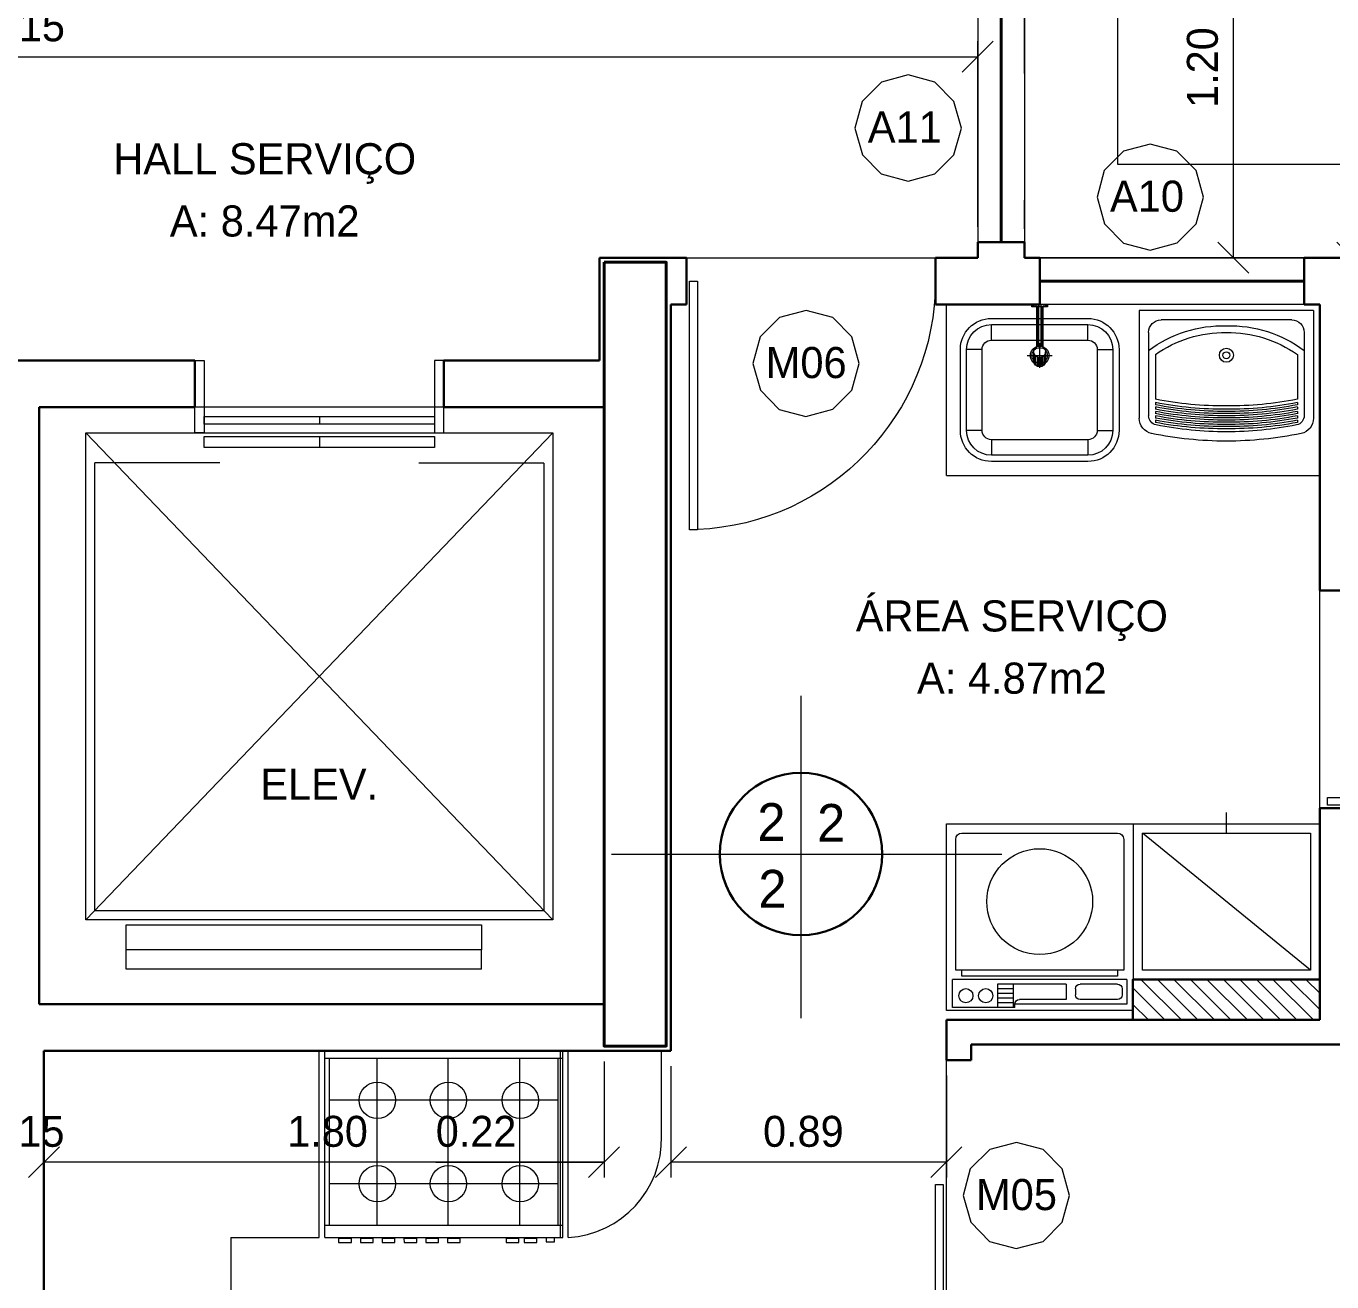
# Model space of a CAD drawing. Header units: metres. Extents: x 2.9 to 62.3, y 8 to 50.1.
# Drawn here: x 30.517 to 34.714, y 38.646 to 42.684 of the extents above; entities that cross this region are included whole.
import ezdxf
from ezdxf.enums import TextEntityAlignment as Align

# ---------------------------------------------------------------- set-up
doc = ezdxf.new("R2010")
doc.units = ezdxf.units.M
doc.header["$MEASUREMENT"] = 0
doc.linetypes.add('DGN Style 2', pattern=[1.016237, 0.609742, -0.406495])
doc.layers.get('Defpoints').update_dxf_attribs({"lineweight": 0})
for name, color, linetype, lineweight in [('00-EDIFICACOES TÉRREO', 7, 'Continuous', 0), ('34 - Mobiliário', 7, 'Continuous', 0), ('CORNIJAS_VAR NA PLANTA PTIPO 1', 7, 'Continuous', 0), ('Cotas', 13, 'Continuous', 0), ('Level 12', 7, 'Continuous', 0), ('Level 14', 7, 'Continuous', 0), ('Level 21-1', 7, 'Continuous', 0), ('Level 24-1', 7, 'Continuous', 0), ('Level 3', 7, 'Continuous', 0), ('Level 36', 7, 'Continuous', 0), ('Level 44', 7, 'Continuous', 0), ('Level 45', 7, 'Continuous', 0), ('Level 7', 7, 'Continuous', 0)]:
    doc.layers.add(name, color=color, linetype=linetype, lineweight=lineweight)
doc.styles.add('Style-INTL_ENGINEERING', font='INTL_ENGINEERING.shx')
doc.dimstyles.get("Standard").update_dxf_attribs({"dimtxt": 0.18, "dimasz": 0.18, "dimexe": 0.18, "dimexo": 0.0625, "dimgap": 0.09, "dimtad": 0, "dimtih": 1, "dimtoh": 1, "dimdec": 4, "dimzin": 1, "dimdsep": 46, "dimtxsty": 'Standard', "dimcen": 0, "dimadec": 0, "dimazin": 0, "dimtfac": 1, "dimtdec": 4, "dimtofl": 0, "dimtmove": 0, "dimatfit": 3, "dimfxl": 0, "dimtolj": 1, "dimtzin": 1, "dimarcsym": 0})

# ---------------------------------------------------------------- blocks, each defined once
blk = doc.blocks.new('_Oblique')
at = {"color": 0, "linetype": 'ByBlock', "lineweight": -2}
blk.add_line((0.5, 0.5), (-0.5, -0.5), dxfattribs=at)
blk = doc.blocks.new('*D311')
at = {"layer": 'Cotas', "color": 2, "linetype": 'Continuous', "lineweight": 0}
for p, q in [((33.7736, 46.7246), (34.8285, 46.7246)), ((34.779, 46.7246), (34.779, 41.9391)), ((33.7748, 41.9391), (34.8285, 41.9391))]:
    blk.add_line(p, q, dxfattribs=at)
at = {"layer": 'Defpoints'}
for p in [(33.7241, 46.7246), (34.779, 44.3318), (33.7253, 41.9391), (34.779, 41.9391)]:
    blk.add_point(p, dxfattribs=at)
at = {"layer": 'Cotas', "color": 2, "linetype": 'Continuous', "lineweight": 0, "xscale": 0.0995, "yscale": 0.0995, "zscale": 0.0995}
for p, rotation in [((34.779, 46.7246), 90), ((34.779, 41.9391), 270)]:
    blk.add_blockref('_Oblique', p, dxfattribs=dict(at, rotation=rotation))
at = {"layer": 'Cotas', "color": 2, "linetype": 'Continuous', "lineweight": 0, "style": 'Style-INTL_ENGINEERING'}
blk.add_text('4.79', height=0.0995, rotation=90, dxfattribs=at).set_placement((34.6797, 44.1897), align=Align.MIDDLE_LEFT)
blk = doc.blocks.new('*D555')
at = {"layer": 'Cotas', "color": 2, "linetype": 'Continuous', "lineweight": 0}
for p, q in [((33.7745, 43.139), (34.4462, 43.139)), ((34.3967, 43.139), (34.3967, 41.9391)), ((33.7748, 41.9391), (34.4462, 41.9391))]:
    blk.add_line(p, q, dxfattribs=at)
at = {"layer": 'Defpoints'}
for p in [(33.725, 43.139), (34.3967, 42.5391), (33.7253, 41.9391), (34.3967, 41.9391)]:
    blk.add_point(p, dxfattribs=at)
at = {"layer": 'Cotas', "color": 2, "linetype": 'Continuous', "lineweight": 0, "xscale": 0.0995, "yscale": 0.0995, "zscale": 0.0995}
for p, rotation in [((34.3967, 43.139), 90), ((34.3967, 41.9391), 270)]:
    blk.add_blockref('_Oblique', p, dxfattribs=dict(at, rotation=rotation))
at = {"layer": 'Cotas', "color": 2, "linetype": 'Continuous', "lineweight": 0, "style": 'Style-INTL_ENGINEERING'}
blk.add_text('1.20', height=0.0995, rotation=90, dxfattribs=at).set_placement((34.2974, 42.421), align=Align.MIDDLE_LEFT)
blk = doc.blocks.new('*D317')
at = {"layer": 'Cotas', "color": 2, "linetype": 'Continuous', "lineweight": 0}
for p, q in [((27.4235, 41.9886), (27.4235, 42.6349)), ((33.5753, 42.0385), (33.5753, 42.6349)), ((27.4235, 42.5854), (33.5753, 42.5854))]:
    blk.add_line(p, q, dxfattribs=at)
at = {"layer": 'Defpoints'}
for p in [(30.4994, 42.5854), (33.5753, 42.5854), (33.5753, 41.989), (27.4235, 41.9391)]:
    blk.add_point(p, dxfattribs=at)
at = {"layer": 'Cotas', "color": 2, "linetype": 'Continuous', "lineweight": 0, "xscale": 0.0995, "yscale": 0.0995, "zscale": 0.0995, "rotation": 180}
blk.add_blockref('_Oblique', (27.4235, 42.5854), dxfattribs=at)
at = {"layer": 'Cotas', "color": 2, "linetype": 'Continuous', "lineweight": 0, "xscale": 0.0995, "yscale": 0.0995, "zscale": 0.0995}
blk.add_blockref('_Oblique', (33.5753, 42.5854), dxfattribs=at)
at = {"layer": 'Cotas', "color": 2, "linetype": 'Continuous', "lineweight": 0, "style": 'Style-INTL_ENGINEERING'}
blk.add_text('6.15', height=0.0995, dxfattribs=at).set_placement((30.3829, 42.6847), align=Align.MIDDLE_LEFT)
blk = doc.blocks.new('*D577')
at = {"layer": 'Cotas', "color": 2, "linetype": 'Continuous', "lineweight": 0}
for p, q in [((30.5745, 39.3397), (30.5745, 37.5752)), ((30.4246, 37.4486), (30.4246, 37.6742)), ((30.3251, 37.6247), (30.4246, 37.6247)), ((30.6741, 37.6247), (30.5745, 37.6247))]:
    blk.add_line(p, q, dxfattribs=at)
at = {"layer": 'Defpoints'}
for p in [(30.5745, 39.3892), (30.4996, 37.6247), (30.5745, 37.6247), (30.4246, 37.3991)]:
    blk.add_point(p, dxfattribs=at)
at = {"layer": 'Cotas', "color": 2, "linetype": 'Continuous', "lineweight": 0, "xscale": 0.0995, "yscale": 0.0995, "zscale": 0.0995}
blk.add_blockref('_Oblique', (30.4246, 37.6247), dxfattribs=at)
at = {"layer": 'Cotas', "color": 2, "linetype": 'Continuous', "lineweight": 0, "xscale": 0.0995, "yscale": 0.0995, "zscale": 0.0995, "rotation": 180}
blk.add_blockref('_Oblique', (30.5745, 37.6247), dxfattribs=at)
at = {"layer": 'Cotas', "color": 2, "linetype": 'Continuous', "lineweight": 0, "style": 'Style-INTL_ENGINEERING'}
blk.add_text('0.15', height=0.0995, dxfattribs=at).set_placement((30.3815, 37.724), align=Align.MIDDLE_LEFT)
blk = doc.blocks.new('*D648')
at = {"layer": 'Cotas', "color": 2, "linetype": 'Continuous', "lineweight": 0}
for p, q in [((32.3745, 39.3551), (32.3745, 38.9817)), ((32.5895, 39.3397), (32.5895, 38.9817)), ((31.8338, 39.0312), (32.3745, 39.0312)), ((32.689, 39.0312), (32.5895, 39.0312))]:
    blk.add_line(p, q, dxfattribs=at)
at = {"layer": 'Defpoints'}
for p in [(32.3745, 39.4046), (32.5895, 39.3892), (31.9799, 39.0312), (32.3745, 39.0312)]:
    blk.add_point(p, dxfattribs=at)
at = {"layer": 'Cotas', "color": 2, "linetype": 'Continuous', "lineweight": 0, "xscale": 0.0995, "yscale": 0.0995, "zscale": 0.0995}
blk.add_blockref('_Oblique', (32.3745, 39.0312), dxfattribs=at)
at = {"layer": 'Cotas', "color": 2, "linetype": 'Continuous', "lineweight": 0, "xscale": 0.0995, "yscale": 0.0995, "zscale": 0.0995, "rotation": 180}
blk.add_blockref('_Oblique', (32.5895, 39.0312), dxfattribs=at)
at = {"layer": 'Cotas', "color": 2, "linetype": 'Continuous', "lineweight": 0, "style": 'Style-INTL_ENGINEERING'}
blk.add_text('0.22', height=0.0995, dxfattribs=at).set_placement((31.8338, 39.1304), align=Align.MIDDLE_LEFT)
blk = doc.blocks.new('*D649')
at = {"layer": 'Cotas', "color": 2, "linetype": 'Continuous', "lineweight": 0}
for p, q in [((30.5745, 39.3397), (30.5745, 38.9817)), ((32.3745, 39.3551), (32.3745, 38.9817)), ((32.3745, 39.0312), (30.5745, 39.0312))]:
    blk.add_line(p, q, dxfattribs=at)
at = {"layer": 'Defpoints'}
for p in [(30.5745, 39.3892), (32.3745, 39.4046), (30.5745, 39.0312), (31.4745, 39.0312)]:
    blk.add_point(p, dxfattribs=at)
at = {"layer": 'Cotas', "color": 2, "linetype": 'Continuous', "lineweight": 0, "xscale": 0.0995, "yscale": 0.0995, "zscale": 0.0995, "rotation": 180}
blk.add_blockref('_Oblique', (30.5745, 39.0312), dxfattribs=at)
at = {"layer": 'Cotas', "color": 2, "linetype": 'Continuous', "lineweight": 0, "xscale": 0.0995, "yscale": 0.0995, "zscale": 0.0995}
blk.add_blockref('_Oblique', (32.3745, 39.0312), dxfattribs=at)
at = {"layer": 'Cotas', "color": 2, "linetype": 'Continuous', "lineweight": 0, "style": 'Style-INTL_ENGINEERING'}
blk.add_text('1.80', height=0.0995, dxfattribs=at).set_placement((31.3565, 39.1304), align=Align.MIDDLE_LEFT)
blk = doc.blocks.new('*D650')
at = {"layer": 'Cotas', "color": 2, "linetype": 'Continuous', "lineweight": 0}
for p, q in [((30.4246, 39.3397), (30.4246, 38.9817)), ((30.5745, 39.3397), (30.5745, 38.9817)), ((30.3251, 39.0312), (30.4246, 39.0312)), ((30.6741, 39.0312), (30.5745, 39.0312))]:
    blk.add_line(p, q, dxfattribs=at)
at = {"layer": 'Defpoints'}
for p in [(30.4246, 39.3892), (30.5745, 39.3892), (30.4246, 39.0312), (30.4996, 39.0312)]:
    blk.add_point(p, dxfattribs=at)
at = {"layer": 'Cotas', "color": 2, "linetype": 'Continuous', "lineweight": 0, "xscale": 0.0995, "yscale": 0.0995, "zscale": 0.0995}
blk.add_blockref('_Oblique', (30.4246, 39.0312), dxfattribs=at)
at = {"layer": 'Cotas', "color": 2, "linetype": 'Continuous', "lineweight": 0, "xscale": 0.0995, "yscale": 0.0995, "zscale": 0.0995, "rotation": 180}
blk.add_blockref('_Oblique', (30.5745, 39.0312), dxfattribs=at)
at = {"layer": 'Cotas', "color": 2, "linetype": 'Continuous', "lineweight": 0, "style": 'Style-INTL_ENGINEERING'}
blk.add_text('0.15', height=0.0995, dxfattribs=at).set_placement((30.3815, 39.1304), align=Align.MIDDLE_LEFT)
blk = doc.blocks.new('*D336')
at = {"layer": 'Cotas', "color": 2, "linetype": 'Continuous', "lineweight": 0}
for p, q in [((32.5895, 39.3397), (32.5895, 38.9817)), ((33.4746, 39.3095), (33.4746, 38.9817)), ((33.4746, 39.0312), (32.5895, 39.0312))]:
    blk.add_line(p, q, dxfattribs=at)
at = {"layer": 'Defpoints'}
for p in [(32.5895, 39.3892), (33.4746, 39.359), (32.5895, 39.0312), (33.032, 39.0312)]:
    blk.add_point(p, dxfattribs=at)
at = {"layer": 'Cotas', "color": 2, "linetype": 'Continuous', "lineweight": 0, "xscale": 0.0995, "yscale": 0.0995, "zscale": 0.0995, "rotation": 180}
blk.add_blockref('_Oblique', (32.5895, 39.0312), dxfattribs=at)
at = {"layer": 'Cotas', "color": 2, "linetype": 'Continuous', "lineweight": 0, "xscale": 0.0995, "yscale": 0.0995, "zscale": 0.0995}
blk.add_blockref('_Oblique', (33.4746, 39.0312), dxfattribs=at)
at = {"layer": 'Cotas', "color": 2, "linetype": 'Continuous', "lineweight": 0, "style": 'Style-INTL_ENGINEERING'}
blk.add_text('0.89', height=0.0995, dxfattribs=at).set_placement((32.8856, 39.1304), align=Align.MIDDLE_LEFT)
blk = doc.blocks.new('INDESP_2')
at = {"layer": 'Level 3', "color": 131, "linetype": 'Continuous', "lineweight": 0}
for p, q in [((0.01506, -0.01302), (0.01507, 0.01257)), ((0.00001, 0), (0.03099, 0))]:
    blk.add_line(p, q, dxfattribs=at)
at = {"layer": 'Level 3', "color": 131, "linetype": 'Continuous', "lineweight": 13}
blk.add_line((0.0221, 0), (0.02213, 0.00002), dxfattribs=at)
at = {"layer": 'Level 3', "color": 131, "linetype": 'Continuous', "lineweight": 30}
blk.add_circle((0.01505, 0.00001), 0.00645, dxfattribs=at)
at = {"layer": 'Level 3', "color": 131, "linetype": 'Continuous', "lineweight": 30, "style": 'Style-INTL_ENGINEERING'}
for p in [(0.01159, 0.00105), (0.01633, 0.00098), (0.01167, -0.00425)]:
    blk.add_text('2', height=0.003, rotation=0, dxfattribs=at).set_placement(p)
blk = doc.blocks.new('*U163')
at = {"layer": '00-EDIFICACOES TÉRREO', "color": 4, "linetype": 'Continuous', "lineweight": 0, "flags": 128}
blk.add_lwpolyline([(0.003424, 0.000005), (0.002945, 0.001718), (0.001718, 0.002961), (0.000001, 0.003416), (-0.001712, 0.002959), (-0.002959, 0.001719), (-0.003415, 0.000002), (-0.002935, -0.001711), (-0.001722, -0.00295), (-0.000005, -0.003405), (0.001726, -0.002939), (0.002946, -0.001713)], close=True, dxfattribs=at)
at = {"layer": '00-EDIFICACOES TÉRREO', "color": 4, "linetype": 'Continuous', "lineweight": 0, "style": 'Style-INTL_ENGINEERING'}
blk.add_text('A11', height=0.0019994, rotation=359.99988, dxfattribs=at).set_placement((-0.00259, -0.00093))
blk = doc.blocks.new('*U164')
at = {"layer": '00-EDIFICACOES TÉRREO', "color": 4, "linetype": 'Continuous', "lineweight": 0, "flags": 128}
blk.add_lwpolyline([(0.003424, 0.000005), (0.002945, 0.001718), (0.001718, 0.002961), (0.000001, 0.003416), (-0.001712, 0.002959), (-0.002959, 0.001719), (-0.003415, 0.000002), (-0.002936, -0.001711), (-0.001723, -0.00295), (-0.000005, -0.003405), (0.001726, -0.002939), (0.002946, -0.001713)], close=True, dxfattribs=at)
at = {"layer": '00-EDIFICACOES TÉRREO', "color": 4, "linetype": 'Continuous', "lineweight": 0, "style": 'Style-INTL_ENGINEERING'}
blk.add_text('M06', height=0.0019994, rotation=359.99988, dxfattribs=at).set_placement((-0.00259, -0.00093))
blk = doc.blocks.new('*U165')
at = {"layer": '00-EDIFICACOES TÉRREO', "color": 4, "linetype": 'Continuous', "lineweight": 0, "flags": 128}
blk.add_lwpolyline([(0.003424, 0.000005), (0.002945, 0.001718), (0.001718, 0.002961), (0.000001, 0.003416), (-0.001712, 0.002959), (-0.00296, 0.001719), (-0.003415, 0.000002), (-0.002936, -0.001711), (-0.001723, -0.00295), (-0.000005, -0.003405), (0.001726, -0.002939), (0.002946, -0.001713)], close=True, dxfattribs=at)
at = {"layer": '00-EDIFICACOES TÉRREO', "color": 4, "linetype": 'Continuous', "lineweight": 0, "style": 'Style-INTL_ENGINEERING'}
blk.add_text('A10', height=0.0019994, rotation=359.99988, dxfattribs=at).set_placement((-0.00259, -0.00093))
blk = doc.blocks.new('*U170')
at = {"layer": '00-EDIFICACOES TÉRREO', "color": 4, "linetype": 'Continuous', "lineweight": 0, "flags": 128}
blk.add_lwpolyline([(0.003424, 0.000005), (0.002945, 0.001718), (0.001718, 0.002961), (0.000001, 0.003416), (-0.001712, 0.002959), (-0.002959, 0.001719), (-0.003415, 0.000002), (-0.002935, -0.001711), (-0.001722, -0.00295), (-0.000005, -0.003405), (0.001726, -0.002939), (0.002947, -0.001713)], close=True, dxfattribs=at)
at = {"layer": '00-EDIFICACOES TÉRREO', "color": 4, "linetype": 'Continuous', "lineweight": 0, "style": 'Style-INTL_ENGINEERING'}
blk.add_text('M05', height=0.0019994, rotation=359.99988, dxfattribs=at).set_placement((-0.00259, -0.00093))
blk = doc.blocks.new('*U45')
at = {"layer": 'Level 36', "color": 172, "linetype": 'Continuous', "lineweight": 13}
for p, q in [((-0.3825, 0.308), (0.3825, 0.3081)), ((-0.3825, -0.292), (-0.3825, 0.308)), ((-0.375, -0.2919), (-0.375, 0.308)), ((0.3825, -0.292), (0.3825, 0.3081)), ((-0.3825, 0.283), (0.3825, 0.283)), ((-0.3675, -0.2533), (-0.3675, 0.283)), ((-0.2445, -0.2533), (-0.2445, 0.283)), ((-0.0138, -0.2533), (-0.0138, 0.283)), ((0.2145, -0.2533), (0.2145, 0.283)), ((0.3675, -0.2533), (0.3675, 0.2831)), ((-0.3675, 0.1489), (0.3675, 0.149)), ((-0.3675, -0.1192), (0.3675, -0.1192)), ((-0.3825, -0.2533), (0.3825, -0.2533)), ((0.3825, -0.292), (-0.3825, -0.292)), ((-0.3556, -0.3061), (-0.3556, -0.292)), ((-0.3291, -0.292), (-0.3291, -0.3061)), ((-0.3291, -0.3061), (-0.3556, -0.3061)), ((-0.2995, -0.308), (-0.2995, -0.2957)), ((-0.2995, -0.2957), (-0.2587, -0.2957)), ((-0.2587, -0.308), (-0.2995, -0.308)), ((-0.2587, -0.2957), (-0.2587, -0.308)), ((-0.2409, -0.308), (-0.2409, -0.2957)), ((-0.2409, -0.2957), (-0.2001, -0.2957)), ((-0.2001, -0.308), (-0.2409, -0.308)), ((-0.2001, -0.2957), (-0.2001, -0.308)), ((-0.0531, -0.308), (-0.0531, -0.2957)), ((-0.0531, -0.2957), (-0.0123, -0.2957)), ((-0.0122, -0.308), (-0.0531, -0.308)), ((-0.0123, -0.2957), (-0.0122, -0.308)), ((0.0169, -0.308), (0.0169, -0.2957)), ((0.0169, -0.2957), (0.0577, -0.2957)), ((0.0578, -0.3081), (0.0169, -0.308)), ((0.0577, -0.2957), (0.0578, -0.3081)), ((0.0869, -0.3081), (0.0869, -0.2957)), ((0.0869, -0.2957), (0.1278, -0.2957)), ((0.1277, -0.3081), (0.0869, -0.3081)), ((0.1278, -0.2957), (0.1277, -0.3081)), ((0.1569, -0.308), (0.1569, -0.2957)), ((0.1569, -0.2957), (0.1978, -0.2957)), ((0.1977, -0.308), (0.1569, -0.308)), ((0.1978, -0.2957), (0.1977, -0.308)), ((0.2269, -0.308), (0.2269, -0.2957)), ((0.2269, -0.2957), (0.2678, -0.2957)), ((0.2678, -0.3081), (0.2269, -0.308)), ((0.2678, -0.2957), (0.2678, -0.3081)), ((0.2969, -0.308), (0.2969, -0.2957)), ((0.2969, -0.2957), (0.3378, -0.2957)), ((0.3378, -0.308), (0.2969, -0.308)), ((0.3378, -0.2957), (0.3378, -0.308))]:
    blk.add_line(p, q, dxfattribs=at)
at = {"layer": 'Level 36', "color": 172, "linetype": 'Continuous', "lineweight": 13, "extrusion": (0, 0, -1)}
for centre in [(0.2458, 0.1489), (0.0151, 0.1489), (-0.2132, 0.1489), (0.2458, -0.1192), (0.0151, -0.1192), (-0.2132, -0.1192)]:
    blk.add_circle(centre, 0.0585, dxfattribs=at)
blk = doc.blocks.new('*U50')
at = {"layer": 'Level 36', "color": 172, "linetype": 'Continuous', "lineweight": 13}
for p, q in [((-0.0243, 0.102), (-0.0243, 0.094)), ((-0.0225, 0.102), (-0.0225, 0.094)), ((-0.0191, 0.102), (-0.0191, 0.094)), ((-0.0129, 0.102), (-0.0129, 0.094)), ((-0.01, 0.094), (-0.01, -0.0339)), ((-0.0093, 0.094), (-0.0093, -0.0335)), ((-0.0075, 0.094), (-0.0075, -0.0326)), ((-0.0041, 0.102), (-0.0041, 0.094)), ((-0.0041, 0.094), (-0.0041, -0.0315)), ((0.0041, 0.102), (0.0041, 0.094)), ((0.0041, 0.094), (0.0041, -0.0315)), ((0.0075, 0.094), (0.0075, -0.0326)), ((0.0093, 0.094), (0.0093, -0.0335)), ((0.01, 0.094), (0.01, -0.0339)), ((0.0129, 0.102), (0.0129, 0.094)), ((0.0191, 0.102), (0.0191, 0.094)), ((0.0225, 0.102), (0.0225, 0.094)), ((0.0243, 0.102), (0.0243, 0.094)), ((0, -0.102), (0, -0.0222)), ((-0.0399, -0.0621), (0.0399, -0.0621)), ((-0.019, -0.08), (-0.019, -0.05)), ((-0.0183, -0.0552), (-0.0183, -0.0852)), ((-0.0165, -0.0594), (-0.0165, -0.0894)), ((-0.0131, -0.0638), (-0.0131, -0.0938)), ((-0.0075, -0.0675), (-0.0075, -0.0975)), ((0.0075, -0.0675), (0.0075, -0.0975)), ((0.0131, -0.0638), (0.0131, -0.0938)), ((0.0165, -0.0594), (0.0165, -0.0894)), ((0.0183, -0.0552), (0.0183, -0.0852)), ((0.019, -0.08), (0.019, -0.05))]:
    blk.add_line(p, q, dxfattribs=at)
at = {"layer": 'Level 36', "color": 172, "linetype": 'Continuous', "lineweight": 13, "flags": 128}
for points in [[(0.025, 0.094), (-0.025, 0.094), (-0.025, 0.102), (0.025, 0.102)], [(-0.004, -0.094), (-0.004, -0.069), (0.004, -0.069), (0.004, -0.094)]]:
    blk.add_lwpolyline(points, close=True, dxfattribs=at)
at = {"layer": 'Level 36', "color": 172, "linetype": 'Continuous', "lineweight": 13}
blk.add_circle((0, -0.05), 0.019, dxfattribs=at)
at = {"layer": 'Level 36', "color": 172, "linetype": 'Continuous', "lineweight": 13, "extrusion": (0, 0, -1)}
for centre, radius, start, end in [((0, -0.0621), 0.03, 0, 180), ((0, -0.0621), 0.025, 0, 180), ((0, -0.0621), 0.03, 180, 0), ((0, -0.0621), 0.025, 180, 0), ((0, -0.08), 0.019, 180, 0)]:
    blk.add_arc(centre, radius, start, end, dxfattribs=at)
blk = doc.blocks.new('*U51')
at = {"layer": 'Level 36', "color": 172, "linetype": 'Continuous', "lineweight": 13}
for p, q in [((-0.155, 0.23), (0.155, 0.23)), ((-0.155, 0.21), (0.155, 0.21)), ((-0.155, 0.16), (-0.155, 0.21)), ((0.155, 0.16), (0.155, 0.21)), ((-0.255, -0.13), (-0.255, 0.13)), ((-0.235, -0.13), (-0.235, 0.13)), ((-0.185, 0.13), (-0.235, 0.13)), ((-0.185, -0.13), (-0.185, 0.13)), ((-0.155, 0.16), (0.155, 0.16)), ((0.185, 0.13), (0.185, -0.13)), ((0.185, 0.13), (0.235, 0.13)), ((0.235, 0.13), (0.235, -0.13)), ((0.255, 0.13), (0.255, -0.13)), ((-0.185, -0.13), (-0.235, -0.13)), ((0.155, -0.16), (-0.155, -0.16)), ((-0.155, -0.16), (-0.155, -0.21)), ((0.155, -0.16), (0.155, -0.21)), ((0.185, -0.13), (0.235, -0.13)), ((0.155, -0.21), (-0.155, -0.21)), ((0.155, -0.23), (-0.155, -0.23))]:
    blk.add_line(p, q, dxfattribs=at)
at = {"layer": 'Level 36', "color": 172, "linetype": 'Continuous', "lineweight": 13, "extrusion": (0, 0, -1)}
for centre, radius, start, end in [((0.155, 0.13), 0.1, 0, 90), ((0.155, 0.13), 0.08, 0, 90), ((-0.155, 0.13), 0.1, 90, 180), ((-0.155, 0.13), 0.08, 90, 180), ((0.155, 0.13), 0.03, 360, 90), ((-0.155, 0.13), 0.03, 90, 180), ((0.155, -0.13), 0.1, 270, 0), ((0.155, -0.13), 0.08, 270, 0), ((0.155, -0.13), 0.03, 270, 0), ((-0.155, -0.13), 0.1, 180, 270), ((-0.155, -0.13), 0.08, 180, 270), ((-0.155, -0.13), 0.03, 180, 270)]:
    blk.add_arc(centre, radius, start, end, dxfattribs=at)
blk = doc.blocks.new('*U52')
at = {"layer": 'Level 36', "color": 5, "linetype": 'Continuous', "lineweight": 13}
for p, q in [((-0.28, 0.2098), (-0.28, -0.1362)), ((-0.28, 0.2098), (0.28, 0.2098)), ((-0.21, 0.1798), (0.21, 0.1798)), ((0.28, 0.2098), (0.28, -0.1362)), ((-0.25, 0.1398), (-0.25, -0.128)), ((0.25, 0.1398), (0.25, -0.128)), ((-0.2282, 0.0687), (-0.2282, -0.0753)), ((0.2282, 0.0687), (0.2282, -0.0753)), ((-0.2282, -0.0858), (-0.2282, -0.0929)), ((-0.2282, -0.1001), (-0.2282, -0.1072)), ((-0.2282, -0.1143), (-0.2282, -0.1215)), ((0.2282, -0.0858), (0.2282, -0.0929)), ((0.2282, -0.1001), (0.2282, -0.1072)), ((0.2282, -0.1143), (0.2282, -0.1215)), ((-0.2282, -0.1286), (-0.2282, -0.1357)), ((-0.2282, -0.1428), (-0.2282, -0.1499)), ((0.2282, -0.1286), (0.2282, -0.1357)), ((0.2282, -0.1428), (0.2282, -0.1499))]:
    blk.add_line(p, q, dxfattribs=at)
at = {"layer": 'Level 36', "color": 5, "linetype": 'Continuous', "lineweight": 13, "extrusion": (0, 0, -1)}
for radius in [0.0225, 0.011]:
    blk.add_circle((0, 0.0663), radius, dxfattribs=at)
at = {"layer": 'Level 36', "color": 5, "linetype": 'Continuous', "lineweight": 13}
for centre, radius, start, end in [((-0.21, 0.1398), 0.04, 90, 180), ((0.21, 0.1398), 0.04, 0, 90), ((-0.0124, -0.2358), 0.3968, 88.2163, 126.789), ((-0.0048, -0.2483), 0.3878, 89.2963, 125.1797), ((0.0124, -0.2358), 0.3968, 53.211, 91.7837), ((0.0048, -0.2483), 0.3878, 54.8203, 90.7037), ((-0.0082, 1.0354), 1.1322, 258.7978, 270.4155), ((0.0082, 1.0354), 1.1322, 269.5845, 281.2022), ((-0.0082, 1.032), 1.1392, 258.8675, 270.4155), ((-0.0082, 1.032), 1.1462, 258.9363, 270.4155), ((-0.0082, 1.032), 1.1532, 259.0043, 270.4155), ((-0.0082, 1.032), 1.1602, 259.0715, 270.4155), ((-0.0082, 1.032), 1.1672, 259.1378, 270.4155), ((-0.0082, 1.032), 1.1742, 259.2033, 270.4155), ((0.0082, 1.032), 1.1672, 269.5845, 280.8622), ((0.0082, 1.032), 1.1742, 269.5845, 280.7967), ((0.0082, 1.032), 1.1532, 269.5845, 280.9957), ((0.0082, 1.032), 1.1602, 269.5845, 280.9285), ((0.0082, 1.032), 1.1392, 269.5845, 281.1325), ((0.0082, 1.032), 1.1462, 269.5845, 281.0637), ((-0.23, -0.1362), 0.05, 180, 258.2868), ((-0.22, -0.128), 0.03, 180, 258.7018), ((-0.0082, 1.032), 1.1812, 259.2681, 270.4155), ((-0.0082, 1.032), 1.1882, 259.3321, 270.4155), ((-0.0082, 1.032), 1.1952, 259.3953, 270.4155), ((-0.0082, 1.032), 1.2022, 259.4577, 270.4155), ((0, 0.9731), 1.1529, 258.7018, 270), ((0.0082, 1.032), 1.1952, 269.5845, 280.6047), ((0.0082, 1.032), 1.2022, 269.5845, 280.5423), ((0.0082, 1.032), 1.1812, 269.5845, 280.7319), ((0.0082, 1.032), 1.1882, 269.5845, 280.6679), ((0, 0.9731), 1.1529, 270, 281.2982), ((0.22, -0.128), 0.03, 281.2982, 0), ((0.23, -0.1362), 0.05, 281.7132, 0), ((0, 0.9731), 1.1829, 258.2868, 270), ((0, 0.9731), 1.1829, 270, 281.7132)]:
    blk.add_arc(centre, radius, start, end, dxfattribs=at)
blk = doc.blocks.new('*U53')
at = {"layer": 'Level 36', "color": 172, "linetype": 'Continuous', "lineweight": 13}
for p, q in [((-0.3, 0.3), (0.3, 0.3)), ((-0.3, -0.3), (-0.3, 0.3)), ((0.3, 0.3), (0.3, -0.3)), ((-0.25, 0.27), (0.25, 0.27)), ((-0.27, -0.17), (-0.27, 0.25)), ((0.27, 0.25), (0.27, -0.17)), ((0.3, 0.2), (0.3, -0.3)), ((0.28, -0.2), (-0.28, -0.2)), ((-0.28, -0.29), (-0.28, -0.2)), ((0.27, -0.17), (-0.27, -0.17)), ((-0.25, -0.19), (-0.25, -0.17)), ((0.25, -0.19), (-0.25, -0.19)), ((0.25, -0.17), (0.25, -0.19)), ((0.28, -0.2), (0.28, -0.28)), ((0.085, -0.215), (-0.1357, -0.215)), ((-0.1357, -0.215), (-0.1357, -0.29)), ((-0.0857, -0.23), (-0.1357, -0.23)), ((-0.0857, -0.245), (-0.1357, -0.245)), ((-0.0857, -0.215), (-0.0857, -0.29)), ((0.085, -0.215), (0.085, -0.265)), ((0.115, -0.23), (0.115, -0.25)), ((0.25, -0.215), (0.13, -0.215)), ((0.265, -0.23), (0.265, -0.25)), ((-0.08, -0.29), (-0.28, -0.29)), ((-0.0857, -0.26), (-0.1357, -0.26)), ((-0.0857, -0.275), (-0.1357, -0.275)), ((0.28, -0.28), (-0.08, -0.28)), ((-0.08, -0.29), (-0.08, -0.28)), ((0.085, -0.265), (-0.065, -0.265)), ((0.25, -0.265), (0.13, -0.265)), ((0.3, -0.3), (-0.3, -0.3))]:
    blk.add_line(p, q, dxfattribs=at)
for centre, radius in [((0, 0.05), 0.1701), ((-0.2372, -0.2525), 0.0227), ((-0.1735, -0.2525), 0.0227)]:
    blk.add_circle(centre, radius, dxfattribs=at)
at = {"layer": 'Level 36', "color": 172, "linetype": 'Continuous', "lineweight": 13, "extrusion": (0, 0, -1)}
for centre, radius, start, end in [((0.25, 0.25), 0.02, 0, 90), ((-0.25, 0.25), 0.02, 90, 180), ((-0.13, -0.23), 0.015, 0, 90), ((-0.13, -0.25), 0.015, 270, 0), ((-0.25, -0.23), 0.015, 90, 180), ((-0.25, -0.25), 0.015, 180, 270), ((0.065, -0.28), 0.015, 0, 90)]:
    blk.add_arc(centre, radius, start, end, dxfattribs=at)
blk = doc.blocks.new('*U19')
at = {"layer": 'Level 36', "color": 172, "linetype": 'Continuous', "lineweight": 13}
for p, q in [((2.975, 3.33), (2.975, 3.88)), ((2.975, 3.33), (4.175, 3.33)), ((3.875, 2.18), (3.875, 2.2467)), ((3.575, 2.21), (4.175, 2.21)), ((3.575, 2.21), (3.575, 1.71)), ((4.145, 1.74), (3.605, 2.18)), ((0.9598, 0.8802), (0.9598, 1.4802)), ((1.7598, 0.8802), (1.7598, 1.4802)), ((2.0598, 1.1903), (2.0598, 1.4802)), ((0.675, 0.8802), (0.9598, 0.8802)), ((0.675, 0.8802), (0.675, -1))]:
    blk.add_line(p, q, dxfattribs=at)
at = {"layer": 'Level 36', "color": 172, "linetype": 'Continuous', "lineweight": 13, "flags": 128}
blk.add_lwpolyline([(4.145, 1.74), (3.605, 1.74), (3.605, 2.18), (4.145, 2.18)], close=True, dxfattribs=at)
at = {"layer": 'Level 36', "color": 172, "linetype": 'Continuous', "lineweight": 13}
blk.add_arc((1.7419, 1.1977), 0.318, 273.2275, 1.3325, dxfattribs=at)
for name, p in [('*U50', (3.275, 3.778)), ('*U51', (3.275, 3.605)), ('*U53', (3.275, 1.91))]:
    blk.add_blockref(name, p, dxfattribs=at)
at = {"layer": 'Level 36', "color": 5, "linetype": 'Continuous', "lineweight": 13, "extrusion": (0, 0, -1)}
blk.add_blockref('*U52', (-3.875, 3.6502), dxfattribs=at)
at = {"layer": 'Level 36', "color": 172, "linetype": 'Continuous', "lineweight": 13, "extrusion": (0, 0, -1)}
blk.add_blockref('*U45', (-1.3598, 1.1722), dxfattribs=at)
blk = doc.blocks.new('*U70')
at = {"layer": 'Level 45', "color": 6, "linetype": 'Continuous', "lineweight": 0}
for p, q in [((-0.1446, -0.065), (-0.2746, 0.065)), ((-0.0915, -0.065), (-0.2215, 0.065)), ((-0.0385, -0.065), (-0.1685, 0.065)), ((0.0145, -0.065), (-0.1155, 0.065)), ((0.0675, -0.065), (-0.0625, 0.065)), ((0.1206, -0.065), (-0.0094, 0.065)), ((0.1736, -0.065), (0.0436, 0.065)), ((0.2266, -0.065), (0.0966, 0.065)), ((0.2797, -0.065), (0.1497, 0.065)), ((0.3, -0.0323), (0.2027, 0.065)), ((0.3, 0.0207), (0.2557, 0.065)), ((-0.1976, -0.065), (-0.3, 0.0374)), ((-0.2506, -0.065), (-0.3, -0.0156))]:
    blk.add_line(p, q, dxfattribs=at)
at = {"layer": 'Level 45', "color": 6, "linetype": 'Continuous', "lineweight": 30, "flags": 128}
blk.add_lwpolyline([(0.3, -0.065), (0.3, 0.065), (-0.3, 0.065), (-0.3, -0.065)], close=True, dxfattribs=at)
blk = doc.blocks.new('P80D_1')
at = {"layer": 'Level 14', "color": 7, "linetype": 'Continuous', "lineweight": 13}
for p, q in [((0.035, 0.875), (0.01, 0.875)), ((0.01, 0.875), (0.01, 0.075)), ((0.035, 0.075), (0.035, 0.875)), ((0.01, 0.075), (0.035, 0.075))]:
    blk.add_line(p, q, dxfattribs=at)
blk.add_arc((0, 0.0749), 0.8, 0.0001, 87.4926, dxfattribs=at)
at = {"layer": 'Level 7', "color": 7, "linetype": 'Continuous', "lineweight": 30}
for p, q in [((0, 0), (0, 0.15)), ((0.8, 0), (0.8, 0.15))]:
    blk.add_line(p, q, dxfattribs=at)
blk = doc.blocks.new('P70D_1')
at = {"layer": 'Level 14', "color": 7, "linetype": 'Continuous', "lineweight": 13}
for p, q in [((0.035, 0.705), (0.01, 0.705)), ((0.01, 0.705), (0.01, 0.025)), ((0.035, 0.025), (0.035, 0.705)), ((0.01, 0.025), (0.035, 0.025))]:
    blk.add_line(p, q, dxfattribs=at)
blk.add_ellipse((0.0073, 0.032), major_axis=(0.6611, -0.2141), ratio=0.965677, start_param=0.313159, end_param=1.833935, dxfattribs=at)
at = {"layer": 'Level 7', "color": 7, "linetype": 'Continuous', "lineweight": 30}
for p, q in [((0, 0), (0, 0.08)), ((0.7, 0), (0.7, 0.08))]:
    blk.add_line(p, q, dxfattribs=at)
blk = doc.blocks.new('*U72')
at = {"layer": '34 - Mobiliário', "color": 7, "linetype": 'Continuous', "lineweight": 40}
blk.add_line((0, 0.55), (0, -0.55), dxfattribs=at)
at = {"layer": 'CORNIJAS_VAR NA PLANTA PTIPO 1', "color": 7, "linetype": 'Continuous', "lineweight": 30}
for p, q in [((-0.075, 0.55), (0.075, 0.55)), ((-0.075, -0.55), (0.075, -0.55))]:
    blk.add_line(p, q, dxfattribs=at)
at = {"layer": 'CORNIJAS_VAR NA PLANTA PTIPO 1', "color": 7, "linetype": 'Continuous', "lineweight": 0}
for p, q in [((-0.075, 0.55), (-0.075, -0.55)), ((0.075, 0.55), (0.075, -0.55))]:
    blk.add_line(p, q, dxfattribs=at)
blk = doc.blocks.new('*U73')
at = {"layer": '34 - Mobiliário', "color": 7, "linetype": 'Continuous', "lineweight": 40}
blk.add_line((0.4246, 0), (-0.4246, 0), dxfattribs=at)
at = {"layer": 'CORNIJAS_VAR NA PLANTA PTIPO 1', "color": 7, "linetype": 'Continuous', "lineweight": 0}
for p, q in [((0.4246, 0.075), (-0.4246, 0.075)), ((0.4246, -0.075), (-0.4246, -0.075))]:
    blk.add_line(p, q, dxfattribs=at)
at = {"layer": 'CORNIJAS_VAR NA PLANTA PTIPO 1', "color": 7, "linetype": 'Continuous', "lineweight": 30}
for p, q in [((-0.4246, 0.075), (-0.4246, -0.075)), ((0.4246, 0.075), (0.4246, -0.075))]:
    blk.add_line(p, q, dxfattribs=at)
blk = doc.blocks.new('*U196')
at = {"layer": 'Level 21-1', "color": 7, "linetype": 'Continuous', "lineweight": 13}
blk.add_line((7.235, 2.4222), (3.5257, 2.4222), dxfattribs=at)
at = {"layer": 'Level 21-1', "color": 7, "linetype": 'Continuous', "lineweight": 13, "flags": 128}
blk.add_lwpolyline([(3.5257, 2.4222), (3.5257, 7.2078), (-3.5257, 7.2078), (-3.5257, 2.4222)], dxfattribs=at)
blk = doc.blocks.new('ELEV1')
at = {"color": 7, "linetype": 'Continuous', "lineweight": 30}
for p, q in [((-0.4, 0), (-0.4, 0.15)), ((0.4, 0), (0.4, 0.15))]:
    blk.add_line(p, q, dxfattribs=at)
at = {"color": 7, "linetype": 'Continuous', "lineweight": 0}
blk.add_line((-0.4, 0), (0.4, 0), dxfattribs=at)
at = {"color": 120, "linetype": 'Continuous', "lineweight": 0}
for p, q in [((-0.37, -0.03), (-0.37, -0.055)), ((0.37, -0.03), (-0.37, -0.03)), ((0, -0.03), (0, -0.055)), ((0.37, -0.055), (0.37, -0.03)), ((0.75, -1.6489), (-0.75, -0.0827)), ((0.75, -0.0827), (-0.75, -1.6489)), ((-0.37, -0.055), (0.37, -0.055)), ((-0.37, -0.095), (-0.37, -0.13)), ((0.37, -0.095), (-0.37, -0.095)), ((0, -0.095), (0, -0.13)), ((0.37, -0.13), (0.37, -0.095)), ((-0.37, -0.13), (0.37, -0.13)), ((-0.7213, -0.18), (-0.7213, -1.6202)), ((-0.7213, -0.18), (-0.32, -0.18)), ((0.32, -0.18), (0.7213, -0.18)), ((0.7213, -1.6202), (0.7213, -0.18)), ((-0.7213, -1.6202), (0.7213, -1.6202)), ((-0.5212, -1.8076), (-0.5213, -1.7452)), ((0.6213, -1.8076), (0.6213, -1.7451)), ((-0.5212, -1.8076), (0.6213, -1.8076))]:
    blk.add_line(p, q, dxfattribs=at)
at = {"color": 120, "linetype": 'Continuous', "lineweight": 0, "flags": 128}
for points in [[(-0.37, -0.0827), (-0.4, -0.0827), (-0.4, 0.15), (-0.37, 0.15)], [(0.37, -0.0826), (0.4, -0.0826), (0.4, 0.15), (0.37, 0.15)], [(-0.75, -1.6489), (0.75, -1.6489), (0.75, -0.0827), (-0.75, -0.0827)], [(-0.5213, -1.7452), (0.6213, -1.7451), (0.6212, -1.6651), (-0.5212, -1.6652)]]:
    blk.add_lwpolyline(points, close=True, dxfattribs=at)

msp = doc.modelspace()

# ---------------------------------------------------------------- linework, layer by layer
at = {"layer": '00-EDIFICACOES TÉRREO', "color": 7, "linetype": 'Continuous', "lineweight": 13, "flags": 128}
msp.add_lwpolyline([(33.4396, 38.959), (33.4646, 38.959), (33.4646, 38.159), (33.4396, 38.159)], close=True, dxfattribs=at)
at = {"layer": 'CORNIJAS_VAR NA PLANTA PTIPO 1', "color": 7, "linetype": 'Continuous', "lineweight": 30}
for p, q in [((33.5753, 41.989), (33.5753, 41.939)), ((33.7253, 41.9891), (33.7253, 41.939)), ((32.5895, 41.939), (32.6395, 41.939)), ((33.4395, 41.939), (33.5753, 41.939)), ((33.7253, 41.939), (33.7753, 41.939)), ((34.6246, 41.939), (35.2546, 41.939)), ((32.5895, 41.789), (32.6395, 41.789)), ((33.4395, 41.789), (33.7753, 41.789)), ((34.6246, 41.789), (34.6746, 41.789)), ((34.6746, 40.869), (34.6746, 41.789)), ((34.6746, 39.489), (34.6746, 40.169)), ((33.4746, 39.489), (33.4746, 39.359)), ((33.4746, 39.489), (34.6746, 39.489)), ((33.5546, 39.409), (33.5546, 39.359)), ((33.5546, 39.409), (34.7546, 39.409)), ((30.5745, 39.3892), (30.5745, 35.409)), ((33.4746, 39.359), (33.5546, 39.359))]:
    msp.add_line(p, q, dxfattribs=at)
at = {"layer": 'CORNIJAS_VAR NA PLANTA PTIPO 1', "color": 7, "linetype": 'Continuous', "lineweight": 0}
for p, q in [((32.6395, 41.939), (33.4395, 41.9391)), ((34.6746, 40.169), (34.6746, 40.869)), ((33.4746, 38.559), (33.4746, 39.359))]:
    msp.add_line(p, q, dxfattribs=at)
at = {"layer": 'Level 24-1', "color": 7, "linetype": 'DGN Style 2', "lineweight": 0, "flags": 128}
msp.add_lwpolyline([(33.7253, 41.9391), (38.0346, 41.939), (38.0346, 42.689), (46.8646, 42.689), (46.8646, 41.289), (50.6245, 41.289), (50.6245, 34.579), (49.9246, 34.579), (49.9246, 34.079), (49.3745, 33.529), (39.8467, 33.529), (39.2267, 32.909), (31.9114, 32.909), (31.6938, 33.1263), (29.3053, 33.1263), (29.0877, 32.909), (21.7724, 32.909), (21.1524, 33.529), (11.6245, 33.529), (11.0746, 34.079), (11.0746, 34.579), (10.3745, 34.579), (10.3745, 41.289), (14.1346, 41.289), (14.1346, 42.689), (22.9645, 42.689), (22.9645, 41.939), (27.2738, 41.939), (27.2738, 46.7246), (33.7241, 46.7246), (33.7253, 41.9391)], dxfattribs=at)
at = {"layer": 'Level 44', "color": 7, "linetype": 'Continuous', "lineweight": 30}
for p, q in [((32.3595, 41.939), (32.5895, 41.939)), ((32.3595, 41.939), (32.3595, 41.609)), ((32.5895, 41.789), (32.5895, 39.3892)), ((29.9596, 41.609), (31.0596, 41.609)), ((31.8596, 41.609), (32.3595, 41.609)), ((30.5596, 39.5392), (30.5596, 41.459)), ((30.5596, 41.459), (31.0596, 41.459)), ((31.8596, 41.459), (32.3745, 41.459)), ((32.3745, 39.5392), (30.5596, 39.5392)), ((32.5895, 39.3892), (30.5745, 39.3892))]:
    msp.add_line(p, q, dxfattribs=at)
at = {"layer": 'Level 44', "color": 1, "linetype": 'Continuous', "lineweight": 40, "flags": 128}
msp.add_lwpolyline([(32.3745, 41.9246), (32.5745, 41.9246), (32.5745, 39.4046), (32.3745, 39.4046)], close=True, dxfattribs=at)

# ---------------------------------------------------------------- block references
at = {"layer": '00-EDIFICACOES TÉRREO', "color": 4, "linetype": 'Continuous', "lineweight": 0, "xscale": 50.00000000487893, "yscale": 50.00000000487893, "zscale": 50.00000000487893, "rotation": 0.0008004141529982}
for name, p in [('*U163', (33.3517, 42.3558)), ('*U165', (34.13, 42.1334)), ('*U164', (33.0237, 41.5986)), ('*U170', (33.6996, 38.9236))]:
    msp.add_blockref(name, p, dxfattribs=at)
at = {"layer": 'CORNIJAS_VAR NA PLANTA PTIPO 1', "color": 7, "linetype": 'Continuous', "lineweight": 30}
msp.add_blockref('*U72', (33.6503, 42.5391), dxfattribs=at)
at = {"layer": 'CORNIJAS_VAR NA PLANTA PTIPO 1', "color": 7, "linetype": 'Continuous', "lineweight": 0}
msp.add_blockref('*U73', (34.1999, 41.864), dxfattribs=at)
at = {"layer": 'Level 21-1', "color": 7, "linetype": 'Continuous', "lineweight": 13}
msp.add_blockref('*U196', (30.4996, 39.8168), dxfattribs=at)
at = {"layer": 'Level 3', "color": 131, "linetype": 'Continuous', "lineweight": 30, "xscale": 40.50002794240174, "yscale": 40.50002794240174, "zscale": 40.50002794240174, "rotation": 0.0006587766262007}
msp.add_blockref('INDESP_2', (32.3979, 40.0215), dxfattribs=at)
at = {"layer": 'Level 36', "color": 172, "linetype": 'Continuous', "lineweight": 13}
msp.add_blockref('*U19', (30.4996, 37.909), dxfattribs=at)
at = {"layer": 'Level 44', "color": 120, "linetype": 'Continuous', "lineweight": 0, "xscale": 1.000000000097578, "yscale": -1.000000000097578, "rotation": 179.999199585847}
msp.add_blockref('ELEV1', (31.4596, 41.4591), dxfattribs=at)
at = {"layer": 'Level 45', "color": 6, "linetype": 'Continuous', "lineweight": 30}
msp.add_blockref('*U70', (34.3745, 39.554), dxfattribs=at)
at = {"layer": 'Level 7', "color": 7, "linetype": 'Continuous', "lineweight": 30}
for name, p, xscale, yscale, rotation in [('P80D_1', (32.6395, 41.9391), 1.000000000010841, -1.000000000010841, 0.0002668047176770001), ('P70D_1', (34.6746, 40.169), 1.000004656718361, -1.000004656718361, 90.00080041042575)]:
    msp.add_blockref(name, p, dxfattribs=dict(at, xscale=xscale, yscale=yscale, rotation=rotation))

# ---------------------------------------------------------------- texts
at = {"layer": 'Level 12', "color": 2, "linetype": 'Continuous', "lineweight": 13, "attachment_point": 5, "line_spacing_factor": 1.200006, "style": 'Style-INTL_ENGINEERING'}
for s, insert, char_height in [('HALL SERVIÇO\\PA: 8.47m2\\P', (31.2839, 42.1566), 0.099999), ('ÁREA SERVIÇO\\PA: 4.87m2\\P', (33.6851, 40.6867), 0.099999), ('ELEV.\\P', (31.4591, 40.2468), 0.1)]:
    msp.add_mtext(s, dxfattribs=dict(at, insert=insert, char_height=char_height))

# ---------------------------------------------------------------- dimensions: what is measured, and where the dimension line sits
at = {"layer": 'Cotas', "color": 2, "linetype": 'Continuous', "lineweight": 0}
for base, p1, p2, angle, override, picture, middle in [((34.779, 41.9391), (33.7241, 46.7246), (33.7253, 41.9391), 270, {"dimtxt": 0.0995, "dimasz": 0.0995, "dimexe": 0.0495, "dimexo": 0.0495, "dimgap": 0.0495, "dimtad": 1, "dimtih": 0, "dimtoh": 0, "dimdec": 2, "dimzin": 3, "dimtxsty": 'Style-INTL_ENGINEERING', "dimblk": 'Oblique', "dimclre": 2, "dimtdec": 2, "dimatfit": 1, "dimfrac": 2, "dimtolj": 0, "dimtzin": 3, "dimlwe": 0}, '*D311', (34.779, 44.3318)), ((34.3967, 41.9391), (33.725, 43.139), (33.7253, 41.9391), 270, {"dimtxt": 0.0995, "dimasz": 0.0995, "dimexe": 0.0495, "dimexo": 0.0495, "dimgap": 0.0495, "dimtad": 1, "dimtih": 0, "dimtoh": 0, "dimdec": 2, "dimzin": 3, "dimtxsty": 'Style-INTL_ENGINEERING', "dimblk": 'Oblique', "dimclre": 2, "dimtdec": 2, "dimatfit": 1, "dimfrac": 2, "dimtolj": 0, "dimtzin": 3, "dimlwe": 0}, '*D555', (34.3967, 42.5391)), ((30.5745, 39.0312), (32.3745, 39.4046), (30.5745, 39.3892), 180, {"dimtxt": 0.0995, "dimasz": 0.0995, "dimexe": 0.0495, "dimexo": 0.0495, "dimgap": 0.0495, "dimtad": 1, "dimtih": 0, "dimtoh": 0, "dimdec": 2, "dimzin": 3, "dimtxsty": 'Style-INTL_ENGINEERING', "dimblk": 'Oblique', "dimclre": 2, "dimtdec": 2, "dimatfit": 1, "dimtolj": 0, "dimtzin": 3, "dimlwe": 0}, '*D649', (31.4745, 39.0312)), ((32.5895, 39.0312), (33.4746, 39.359), (32.5895, 39.3892), 180, {"dimtxt": 0.0995, "dimasz": 0.0995, "dimexe": 0.0495, "dimexo": 0.0495, "dimgap": 0.0495, "dimtad": 1, "dimtih": 0, "dimtoh": 0, "dimdec": 2, "dimzin": 3, "dimtxsty": 'Style-INTL_ENGINEERING', "dimblk": 'Oblique', "dimclre": 2, "dimtdec": 2, "dimatfit": 1, "dimtolj": 0, "dimtzin": 3, "dimlwe": 0}, '*D336', (33.032, 39.0312))]:
    dim = msp.add_linear_dim(base=base, p1=p1, p2=p2, angle=angle, dimstyle='Standard', override=override, dxfattribs=at)
    dim.commit()
    dim.dimension.update_dxf_attribs({"geometry": picture, "text_midpoint": middle})
dim = msp.add_linear_dim(base=(33.5753, 42.5854), p1=(27.4235, 41.9391), p2=(33.5753, 41.989), dimstyle='Standard', override={"dimtxt": 0.0995, "dimasz": 0.0995, "dimexe": 0.0495, "dimexo": 0.0495, "dimgap": 0.0495, "dimtad": 1, "dimtih": 0, "dimtoh": 0, "dimdec": 2, "dimzin": 3, "dimtxsty": 'Style-INTL_ENGINEERING', "dimblk": 'Oblique', "dimclre": 2, "dimtdec": 2, "dimatfit": 1, "dimfrac": 2, "dimtolj": 0, "dimtzin": 3, "dimlwe": 0}, dxfattribs=at)
dim.commit()
dim.dimension.update_dxf_attribs({"geometry": '*D317', "text_midpoint": (30.4994, 42.5854)})
dim = msp.add_linear_dim(base=(30.5745, 37.6247), p1=(30.4246, 37.3991), p2=(30.5745, 39.3892), dimstyle='Standard', override={"dimtxt": 0.0995, "dimasz": 0.0995, "dimexe": 0.0495, "dimexo": 0.0495, "dimgap": 0.0495, "dimtad": 1, "dimtih": 0, "dimtoh": 0, "dimdec": 2, "dimzin": 3, "dimtxsty": 'Style-INTL_ENGINEERING', "dimblk": 'Oblique', "dimclre": 2, "dimtdec": 2, "dimatfit": 1, "dimtolj": 0, "dimtzin": 3, "dimlwe": 0}, dxfattribs=at)
dim.commit()
dim.dimension.update_dxf_attribs({"geometry": '*D577', "text_midpoint": (30.4996, 37.6247), "dimtype": 160})
for base, p1, p2, picture, middle in [((30.4246, 39.0312), (30.5745, 39.3892), (30.4246, 39.3892), '*D650', (30.4996, 39.0312)), ((32.374525894, 39.03119), (32.589525894, 39.3892441148), (32.374525894, 39.4046296026), '*D648', (31.9799346242, 39.03119))]:
    dim = msp.add_linear_dim(base=base, p1=p1, p2=p2, angle=180, dimstyle='Standard', override={"dimtxt": 0.0995, "dimasz": 0.0995, "dimexe": 0.0495, "dimexo": 0.0495, "dimgap": 0.0495, "dimtad": 1, "dimtih": 0, "dimtoh": 0, "dimdec": 2, "dimzin": 3, "dimtxsty": 'Style-INTL_ENGINEERING', "dimblk": 'Oblique', "dimclre": 2, "dimtdec": 2, "dimatfit": 1, "dimtolj": 0, "dimtzin": 3, "dimlwe": 0}, dxfattribs=at)
    dim.commit()
    dim.dimension.update_dxf_attribs({"geometry": picture, "text_midpoint": middle, "dimtype": 160})

doc.saveas('drawing.dxf')
